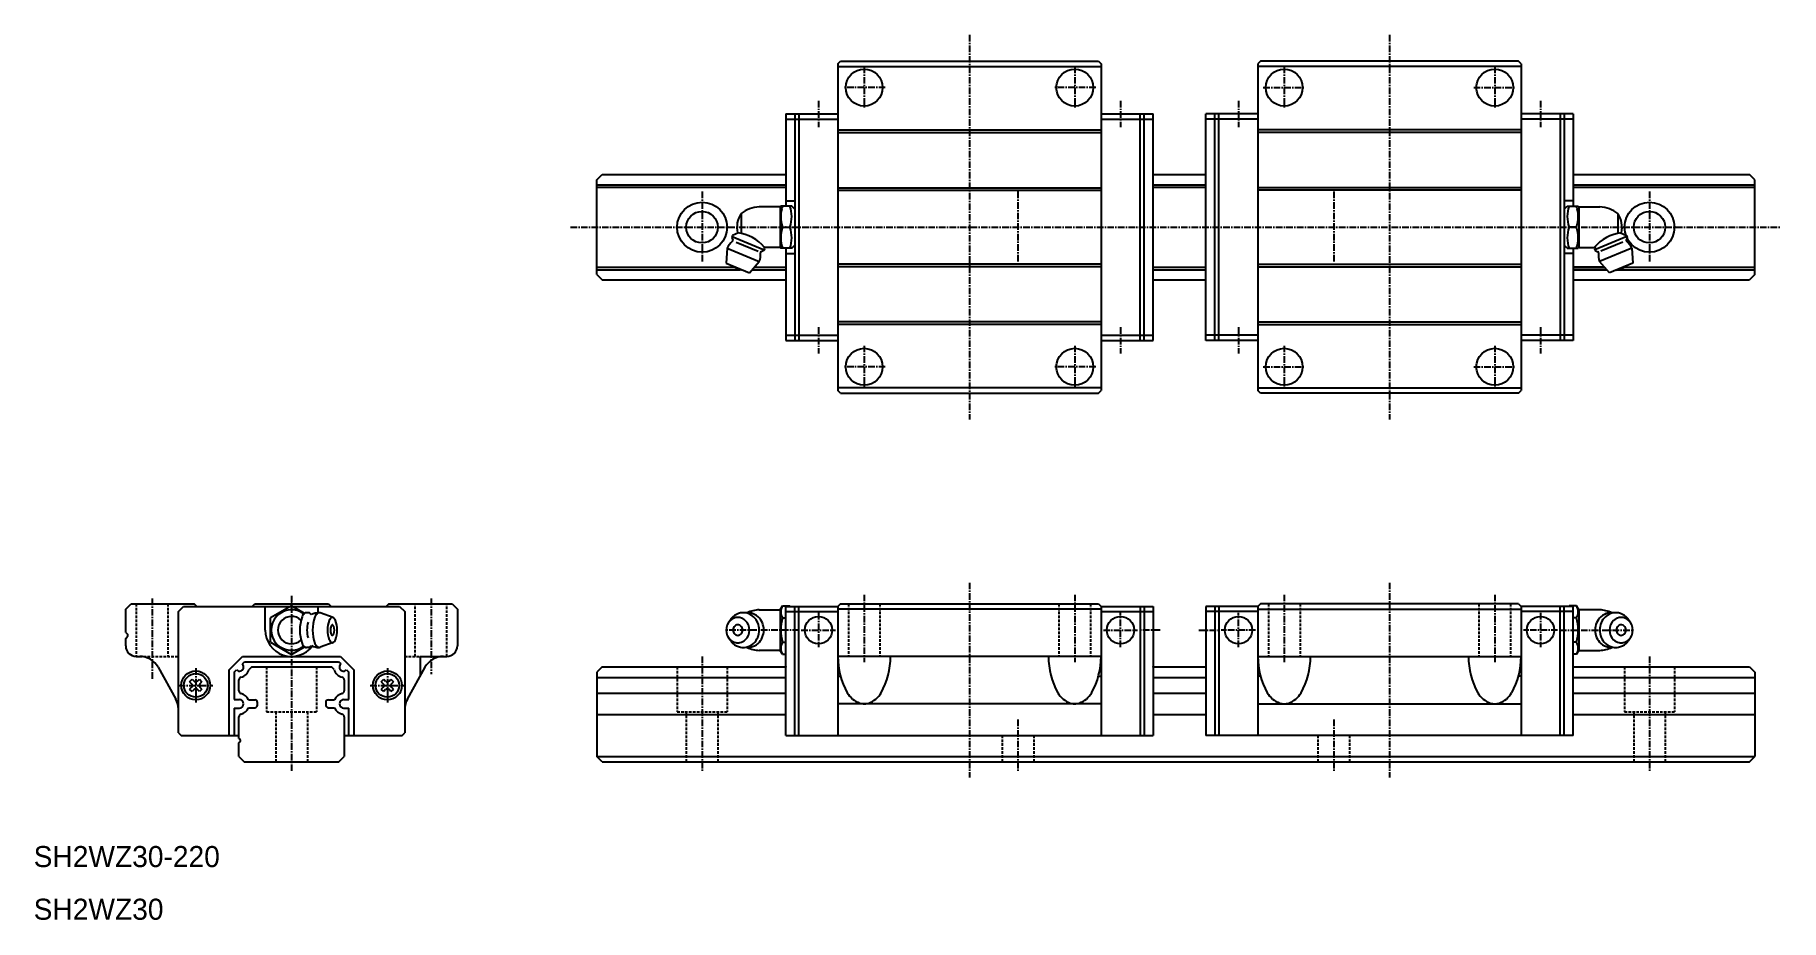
# Model space of a CAD drawing. Extents: x 10 to 342, y 10 to 178.
import ezdxf

# ---------------------------------------------------------------- set-up
doc = ezdxf.new("R2010")
doc.units = 0
doc.linetypes.add('CENTER', pattern=[2, 1.25, -0.25, 0.25, -0.25])
doc.linetypes.add('DASHED', pattern=[0.75, 0.5, -0.25])
doc.layers.get('0').update_dxf_attribs({"linetype": 'CONTINUOUS'})
doc.layers.add('CENTER', color=1, linetype='CENTER')

msp = doc.modelspace()

# ---------------------------------------------------------------- linework, layer by layer
at = {"color": 7, "linetype": 'CONTINUOUS'}
for p, q in [((162.8, 172.5), (163.3, 173)), ((163.3, 173), (212.3, 173)), ((212.3, 173), (212.8, 172.5)), ((243.1, 173), (242.6, 172.5)), ((292.1, 173), (243.1, 173)), ((292.6, 172.5), (292.1, 173)), ((162.8, 172.5), (162.8, 110.5)), ((162.8, 172), (212.8, 172)), ((212.8, 172.5), (212.8, 110.5)), ((242.6, 172.5), (242.6, 110.5)), ((292.6, 172), (242.6, 172)), ((292.6, 172.5), (292.6, 110.5)), ((152.9, 163), (162.8, 163)), ((152.9, 163), (152.9, 145.5)), ((154.6, 163), (154.6, 120)), ((155.4, 163), (155.4, 120)), ((212.8, 163), (222.7, 163)), ((220.2, 120), (220.2, 163)), ((221, 120), (221, 163)), ((222.7, 120), (222.7, 163)), ((232.7, 120), (232.7, 163)), ((242.6, 163), (232.7, 163)), ((234.4, 120), (234.4, 163)), ((235.2, 120), (235.2, 163)), ((302.5, 163), (292.6, 163)), ((300, 163), (300, 120)), ((300.8, 163), (300.8, 120)), ((302.5, 163), (302.5, 145.5)), ((152.9, 162), (162.8, 162)), ((162.8, 160), (212.8, 160)), ((162.8, 159.5), (212.8, 159.5)), ((212.8, 162), (222.7, 162)), ((242.6, 162), (232.7, 162)), ((292.6, 160), (242.6, 160)), ((292.6, 159.5), (242.6, 159.5)), ((302.5, 162), (292.6, 162)), ((117, 150.5), (118, 151.5)), ((117, 132.5), (117, 150.5)), ((117, 149.57), (152.9, 149.57)), ((118, 151.5), (152.9, 151.5)), ((222.7, 151.5), (232.7, 151.5)), ((222.7, 149.57), (232.7, 149.57)), ((302.5, 151.5), (336, 151.5)), ((302.5, 149.57), (337, 149.57)), ((337, 150.5), (336, 151.5)), ((337, 132.5), (337, 150.5)), ((117, 149.07), (152.9, 149.07)), ((152.9, 146.5), (154.6, 146.5)), ((162.8, 149), (212.8, 149)), ((162.8, 148.5), (212.8, 148.5)), ((222.7, 149.07), (232.7, 149.07)), ((292.6, 149), (242.6, 149)), ((292.6, 148.5), (242.6, 148.5)), ((302.5, 146.5), (300.8, 146.5)), ((302.5, 149.07), (337, 149.07)), ((144.4, 144.1), (144.4, 140.32)), ((151.84, 145.35), (147.84, 145.35)), ((151.93, 145.5), (151.84, 145.35)), ((151.84, 145.35), (151.84, 137.65)), ((154.02, 145.5), (151.93, 145.5)), ((154.6, 144.92), (154.02, 145.5)), ((300.8, 144.92), (301.38, 145.5)), ((301.38, 145.5), (303.47, 145.5)), ((303.47, 145.5), (303.56, 145.35)), ((303.56, 145.35), (303.56, 137.65)), ((303.56, 145.35), (307.56, 145.35)), ((311, 144.1), (311, 140.32)), ((142.78, 139.94), (142.63, 139.57)), ((142.63, 139.57), (142.84, 139.06)), ((142.71, 139.76), (148.8, 137.23)), ((143.9, 140.41), (142.78, 139.94)), ((152.28, 141.5), (153.68, 141.5)), ((303.12, 141.5), (301.72, 141.5)), ((312.69, 139.76), (306.6, 137.23)), ((311.5, 140.41), (312.62, 139.94)), ((312.77, 139.57), (312.56, 139.06)), ((312.62, 139.94), (312.77, 139.57)), ((141.77, 137.5), (141.57, 134.66)), ((141.77, 137.5), (147.87, 134.97)), ((143.49, 138.67), (147.64, 136.96)), ((148.73, 137.05), (148.22, 136.84)), ((148.7, 137.86), (148.88, 137.42)), ((148.88, 137.42), (148.73, 137.05)), ((151.84, 137.65), (148.88, 137.65)), ((151.84, 137.65), (151.93, 137.5)), ((154.02, 137.5), (151.93, 137.5)), ((152.9, 137.5), (152.9, 120)), ((152.9, 136.5), (154.6, 136.5)), ((154.02, 137.5), (154.6, 138.08)), ((301.38, 137.5), (300.8, 138.08)), ((302.5, 136.5), (300.8, 136.5)), ((301.38, 137.5), (303.47, 137.5)), ((302.5, 137.5), (302.5, 120)), ((303.56, 137.65), (303.47, 137.5)), ((303.56, 137.65), (306.52, 137.65)), ((306.7, 137.86), (306.52, 137.42)), ((306.52, 137.42), (306.67, 137.05)), ((306.67, 137.05), (307.18, 136.84)), ((313.63, 137.5), (307.53, 134.97)), ((311.91, 138.67), (307.76, 136.96)), ((313.63, 137.5), (313.83, 134.66)), ((117, 133.93), (143.1, 133.93)), ((117, 133.43), (144.22, 133.43)), ((141.57, 134.66), (146, 132.82)), ((146, 132.82), (147.87, 134.97)), ((146.53, 133.43), (152.9, 133.43)), ((146.97, 133.93), (152.9, 133.93)), ((212.8, 134.5), (162.8, 134.5)), ((212.8, 134), (162.8, 134)), ((222.7, 133.93), (232.7, 133.93)), ((222.7, 133.43), (232.7, 133.43)), ((242.6, 134.5), (292.6, 134.5)), ((242.6, 134), (292.6, 134)), ((308.43, 133.93), (302.5, 133.93)), ((302.5, 133.93), (308.43, 133.93)), ((308.87, 133.43), (302.5, 133.43)), ((302.5, 133.43), (308.87, 133.43)), ((309.4, 132.82), (307.53, 134.97)), ((313.83, 134.66), (309.4, 132.82)), ((310.87, 133.43), (337, 133.43)), ((312.08, 133.93), (337, 133.93)), ((117, 132.5), (118, 131.5)), ((118, 131.5), (152.9, 131.5)), ((222.7, 131.5), (232.7, 131.5)), ((302.5, 131.5), (336, 131.5)), ((337, 132.5), (336, 131.5)), ((212.8, 123.5), (162.8, 123.5)), ((212.8, 123), (162.8, 123)), ((242.6, 123.5), (292.6, 123.5)), ((242.6, 123), (292.6, 123)), ((152.9, 121), (162.8, 121)), ((152.9, 120), (162.8, 120)), ((212.8, 121), (222.7, 121)), ((212.8, 120), (222.7, 120)), ((242.6, 121), (232.7, 121)), ((242.6, 120), (232.7, 120)), ((302.5, 121), (292.6, 121)), ((302.5, 120), (292.6, 120)), ((212.8, 111), (162.8, 111)), ((163.3, 110), (162.8, 110.5)), ((163.3, 110), (212.3, 110)), ((212.3, 110), (212.8, 110.5)), ((242.6, 111), (292.6, 111)), ((243.1, 110), (242.6, 110.5)), ((292.1, 110), (243.1, 110)), ((292.1, 110), (292.6, 110.5)), ((27.5, 69), (28.5, 70)), ((28.5, 70), (40.5, 70)), ((41, 69.5), (40.5, 70)), ((51.5, 69.5), (52, 70)), ((52, 70), (66, 70)), ((66, 70), (66.5, 69.5)), ((66, 70), (66, 70)), ((77.5, 70), (77, 69.5)), ((77.5, 70), (89.5, 70)), ((89.5, 70), (90.5, 69)), ((163.3, 70), (162.8, 69.5)), ((163.3, 70), (212.3, 70)), ((212.3, 70), (212.8, 69.5)), ((243.1, 70), (242.6, 69.5)), ((292.1, 70), (243.1, 70)), ((292.1, 70), (292.6, 69.5)), ((27.5, 64.57), (27.5, 69)), ((37.5, 68.5), (38.5, 69.5)), ((37.5, 45.5), (37.5, 68.5)), ((38.5, 69.5), (79.5, 69.5)), ((54, 65), (54, 69.5)), ((59, 69.62), (55, 67.31)), ((55, 65), (55, 67.31)), ((61.49, 68.18), (59, 69.62)), ((62.19, 68.3), (61.82, 68.3)), ((64, 69.5), (64, 68.29)), ((66.89, 67.38), (64.44, 68.27)), ((79.5, 69.5), (80.5, 68.5)), ((80.5, 68.5), (80.5, 45.5)), ((90.5, 69), (90.5, 62)), ((142, 66.42), (142.37, 66.96)), ((147.84, 68.85), (151.84, 68.85)), ((151.84, 68.85), (152.28, 69.6)), ((151.84, 68.85), (151.84, 61.15)), ((152.28, 69.6), (153.68, 69.6)), ((152.28, 67.3), (152.9, 67.3)), ((152.9, 69.5), (162.8, 69.5)), ((152.9, 45), (152.9, 69.5)), ((152.9, 68.5), (162.8, 68.5)), ((153.73, 69.5), (153.68, 69.6)), ((154.6, 45), (154.6, 69.5)), ((155.4, 45), (155.4, 69.5)), ((162.8, 69.5), (162.8, 45)), ((212.8, 69), (162.8, 69)), ((212.8, 69.5), (222.7, 69.5)), ((212.8, 69.5), (212.8, 45)), ((212.8, 68.5), (222.7, 68.5)), ((220.2, 69.5), (220.2, 45)), ((221, 69.5), (221, 45)), ((222.7, 69.5), (222.7, 45)), ((232.7, 69.5), (232.7, 45)), ((242.6, 69.5), (232.7, 69.5)), ((242.6, 68.5), (232.7, 68.5)), ((234.4, 69.5), (234.4, 45)), ((235.2, 69.5), (235.2, 45)), ((242.6, 69.5), (242.6, 45)), ((242.6, 69), (292.6, 69)), ((292.6, 69.5), (292.6, 45)), ((302.5, 69.5), (292.6, 69.5)), ((302.5, 68.5), (292.6, 68.5)), ((300, 45), (300, 69.5)), ((300.8, 45), (300.8, 69.5)), ((301.67, 69.5), (301.72, 69.6)), ((303.12, 69.6), (301.72, 69.6)), ((302.5, 45), (302.5, 69.5)), ((303.12, 67.3), (302.5, 67.3)), ((303.56, 68.85), (303.12, 69.6)), ((307.56, 68.85), (303.56, 68.85)), ((303.56, 68.85), (303.56, 61.15)), ((313.4, 66.42), (313.03, 66.96)), ((27.5, 64.57), (27.78, 64.28)), ((27.5, 63.43), (27.78, 63.72)), ((27.5, 62), (27.5, 63.43)), ((55, 62.69), (55, 65)), ((142.37, 63.04), (142, 63.58)), ((142.37, 63.04), (142.38, 63.02)), ((313.03, 63.04), (313.02, 63.02)), ((313.03, 63.04), (313.4, 63.58)), ((29.5, 60), (30.15, 60)), ((47.1, 57.42), (49.68, 60)), ((49.68, 60), (68.32, 60)), ((55, 62.69), (59, 60.38)), ((59, 60.38), (61.49, 61.82)), ((62.19, 61.7), (61.82, 61.7)), ((66.89, 62.62), (64.44, 61.73)), ((68.32, 60), (70.9, 57.42)), ((83.43, 60), (88.5, 60)), ((83.43, 60), (83.43, 56.27)), ((151.84, 61.15), (147.84, 61.15)), ((152.28, 60.4), (151.84, 61.15)), ((152.28, 62.7), (152.9, 62.7)), ((152.28, 60.4), (152.9, 60.4)), ((212.8, 60), (162.8, 60)), ((242.6, 60), (292.6, 60)), ((303.12, 62.7), (302.5, 62.7)), ((303.12, 60.4), (302.5, 60.4)), ((303.12, 60.4), (303.56, 61.15)), ((303.56, 61.15), (307.56, 61.15)), ((33.64, 57.94), (37, 51.91)), ((47.1, 57.42), (47.1, 45)), ((48.1, 57.01), (48.53, 57.44)), ((48.1, 57.01), (48.1, 51.8)), ((49.66, 58.57), (50.09, 59)), ((50.09, 59), (67.91, 59)), ((51.43, 58), (50.93, 57.5)), ((51.43, 58), (66.57, 58)), ((67.07, 57.5), (66.57, 58)), ((67.91, 59), (68.34, 58.57)), ((69.47, 57.44), (69.9, 57.01)), ((69.9, 51.8), (69.9, 57.01)), ((70.9, 45), (70.9, 57.42)), ((81, 51.91), (84.36, 57.94)), ((118, 58), (117, 57)), ((117, 57), (117, 41)), ((118, 58), (152.9, 58)), ((222.7, 58), (232.7, 58)), ((302.5, 58), (336, 58)), ((336, 58), (337, 57)), ((337, 57), (337, 41)), ((39.64, 55.19), (40.11, 55.66)), ((39.64, 55.19), (40, 54.82)), ((40, 54.18), (39.64, 53.81)), ((40.11, 53.34), (39.64, 53.81)), ((40.11, 55.66), (40.48, 55.3)), ((40.48, 53.7), (40.11, 53.34)), ((41.12, 55.3), (41.49, 55.66)), ((41.49, 53.34), (41.12, 53.7)), ((41.49, 55.66), (41.96, 55.19)), ((41.96, 53.81), (41.49, 53.34)), ((41.6, 54.82), (41.96, 55.19)), ((41.96, 53.81), (41.6, 54.18)), ((49, 53.45), (49, 55.55)), ((69, 55.55), (69, 53.45)), ((76.04, 55.19), (76.51, 55.66)), ((76.04, 55.19), (76.4, 54.82)), ((76.4, 54.18), (76.04, 53.81)), ((76.51, 53.34), (76.04, 53.81)), ((76.51, 55.66), (76.88, 55.3)), ((76.88, 53.7), (76.51, 53.34)), ((77.52, 55.3), (77.89, 55.66)), ((77.89, 53.34), (77.52, 53.7)), ((77.89, 55.66), (78.36, 55.19)), ((78.36, 53.81), (77.89, 53.34)), ((78, 54.82), (78.36, 55.19)), ((78.36, 53.81), (78, 54.18)), ((117, 55.99), (152.9, 55.99)), ((162.8, 56.27), (163.29, 56.27)), ((212.31, 56.27), (212.8, 56.27)), ((222.7, 55.99), (232.7, 55.99)), ((243.09, 56.27), (242.6, 56.27)), ((292.6, 56.27), (292.11, 56.27)), ((302.5, 55.99), (337, 55.99)), ((48.1, 51.8), (49.1, 51.8)), ((48.1, 50.2), (48.1, 45)), ((48.1, 50.2), (49.1, 50.2)), ((50.84, 51.75), (52, 51.75)), ((50.84, 50.25), (52, 50.25)), ((52.5, 50.75), (52.5, 51.25)), ((65.5, 51.25), (65.5, 50.75)), ((66, 51.75), (67.16, 51.75)), ((66, 50.25), (67.16, 50.25)), ((68.9, 51.8), (69.9, 51.8)), ((68.9, 50.2), (69.9, 50.2)), ((69.9, 45), (69.9, 50.2)), ((117, 53.01), (152.9, 53.01)), ((212.8, 51), (162.8, 51)), ((222.7, 53.01), (232.7, 53.01)), ((242.6, 51), (292.6, 51)), ((302.5, 53.01), (337, 53.01)), ((49, 44.42), (49, 48.55)), ((69, 48.55), (69, 41)), ((117, 48.99), (152.9, 48.99)), ((222.7, 48.99), (232.7, 48.99)), ((302.5, 48.99), (337, 48.99)), ((37.5, 45.5), (38, 45)), ((38, 45), (49, 45)), ((49, 44.42), (49.21, 44.21)), ((49, 43.58), (49.21, 43.79)), ((49, 41), (49, 43.58)), ((69, 45), (80, 45)), ((80, 45), (80.5, 45.5)), ((152.9, 45), (222.7, 45)), ((302.5, 45), (232.7, 45)), ((49, 41), (50, 40)), ((50, 40), (68, 40)), ((68, 40), (69, 41)), ((117, 41), (337, 41)), ((118, 40), (117, 41)), ((118, 40), (336, 40)), ((336, 40), (337, 41))]:
    msp.add_line(p, q, dxfattribs=at)
at = {"color": 3, "linetype": 'DASHED'}
for p, q in [((29.5, 70), (29.5, 60)), ((35.5, 70), (35.5, 60)), ((82.5, 60), (82.5, 70)), ((88.5, 60), (88.5, 70)), ((164.8, 70), (164.8, 60)), ((170.8, 70), (170.8, 60)), ((204.8, 70), (204.8, 60)), ((210.8, 70), (210.8, 60)), ((244.6, 70), (244.6, 60)), ((250.6, 70), (250.6, 60)), ((284.6, 70), (284.6, 60)), ((290.6, 70), (290.6, 60)), ((30.15, 60), (37.5, 60)), ((80.5, 60), (83.43, 60)), ((54.25, 58), (54.25, 49.5)), ((63.75, 58), (63.75, 49.5)), ((132.25, 58), (132.25, 49.5)), ((141.75, 58), (141.75, 49.5)), ((312.25, 58), (312.25, 49.5)), ((321.75, 58), (321.75, 49.5)), ((54.25, 49.5), (63.75, 49.5)), ((56, 49.5), (56, 40)), ((62, 49.5), (62, 40)), ((132.25, 49.5), (141.75, 49.5)), ((134, 49.5), (134, 40)), ((140, 49.5), (140, 40)), ((312.25, 49.5), (321.75, 49.5)), ((314, 49.5), (314, 40)), ((320, 49.5), (320, 40)), ((194, 45), (194, 40)), ((200, 45), (200, 40)), ((254, 45), (254, 40)), ((260, 45), (260, 40))]:
    msp.add_line(p, q, dxfattribs=at)
at = {"color": 7, "linetype": 'CONTINUOUS'}
for centre, radius in [((167.8, 168), 3.5), ((207.8, 168), 3.5), ((247.6, 168), 3.5), ((287.6, 168), 3.5), ((137, 141.5), 4.75), ((317, 141.5), 4.75), ((137, 141.5), 3), ((317, 141.5), 3), ((167.8, 115), 3.5), ((207.8, 115), 3.5), ((247.6, 115), 3.5), ((287.6, 115), 3.5), ((159.1, 65), 2.6), ((216.5, 65), 2.6), ((238.9, 65), 2.6), ((296.3, 65), 2.6), ((40.8, 54.5), 2.75), ((40.8, 54.5), 2.25), ((77.2, 54.5), 2.75), ((77.2, 54.5), 2.25)]:
    msp.add_circle(centre, radius, dxfattribs=at)
for centre, radius, start, end in [((148.32, 141.5), 4.7, 146.4138, 193.1788), ((148.07, 139.35), 6, 92.1789, 127.7261), ((157.88, 143.5), 5.95, 160.3465, 199.6535), ((148.08, 143.5), 5.95, 340.3465, 19.6535), ((307.32, 143.5), 5.95, 160.3465, 199.6535), ((297.52, 143.5), 5.95, 340.3465, 19.6535), ((307.33, 139.35), 6, 52.2739, 87.8211), ((307.08, 141.5), 4.7, 346.8212, 33.5862), ((142.77, 132.49), 8, 40.1892, 83.034), ((157.88, 139.5), 5.95, 160.3465, 199.6535), ((148.08, 139.5), 5.95, 340.3465, 19.6535), ((307.32, 139.5), 5.95, 160.3465, 199.6535), ((297.52, 139.5), 5.95, 340.3465, 19.6535), ((312.63, 132.49), 8, 96.966, 139.8108), ((144.82, 136.23), 3.3, 128.1639, 157.4998), ((142.66, 138.99), 0.2, 308.1641, 22.5004), ((144.82, 136.23), 3.3, 337.5, 6.836), ((148.29, 136.65), 0.2, 112.4996, 186.8355), ((307.11, 136.65), 0.2, 353.1645, 67.5004), ((310.58, 136.23), 3.3, 173.164, 202.5), ((312.74, 138.99), 0.2, 157.4996, 231.8359), ((310.58, 136.23), 3.3, 22.5002, 51.8361), ((144.95, 136.55), 3.2, 229.29, 265.71), ((310.45, 136.55), 3.2, 274.29, 310.71), ((59, 65), 3.85, 52.5077, 307.4921), ((59, 65), 2.6, 46.6213, 313.3788), ((67.87, 65), 7.31, 159.7619, 200.2379), ((62.32, 67.05), 1.4, 121.1003, 160.1439), ((61.82, 67.8), 0.505, 90.9032, 115.752), ((67.24, 65), 5.31, 163.6264, 196.3729), ((62.19, 67.8), 0.505, 64.248, 90.9029), ((61.69, 67.05), 1.4, 39.4278, 58.8997), ((64.27, 65), 3.3, 90, 117.0545), ((70.31, 65), 7.31, 159.7619, 200.2379), ((64.77, 67.05), 1.4, 121.1003, 160.1439), ((64.27, 67.8), 0.505, 68.6875, 115.752), ((71.15, 65), 5.31, 159.7307, 200.2693), ((67.13, 66.49), 1.02, 121.0514, 160.104), ((66.76, 67.03), 0.368, 64.287, 115.7129), ((66.4, 66.49), 1.02, 19.896, 58.9485), ((62.37, 65), 5.31, 339.7307, 20.2693), ((144.1, 65), 2.53, 133.386, 226.6139), ((143.81, 65.26), 2.15, 101.0363, 132.5263), ((145.25, 65), 3.48, 133.3861, 145.8068), ((144.85, 65.35), 2.95, 101.0363, 132.5263), ((143.79, 65.35), 2.05, 79.1808, 100.8192), ((143.76, 65.26), 2.15, 47.4737, 78.9636), ((144.82, 65.48), 2.82, 90, 100.8192), ((144.82, 65.48), 2.82, 79.1807, 90), ((143.47, 65), 2.53, 313.386, 46.6139), ((145.68, 65.48), 2.82, 90.0202, 98.7858), ((144.78, 65.35), 2.95, 47.4736, 78.9636), ((148.07, 62.85), 6, 92.1777, 114.8938), ((145.68, 65.48), 2.82, 79.062, 90.0202), ((145.64, 65.35), 2.95, 47.3549, 78.8449), ((144.39, 65), 3.48, 313.3861, 46.6139), ((145.25, 65), 3.48, 313.2674, 46.4951), ((154.01, 68.45), 2.08, 146.4718, 213.5286), ((159.74, 65), 7.81, 162.8691, 197.1308), ((301.39, 68.45), 2.08, 326.4714, 33.5282), ((295.66, 65), 7.81, 342.8692, 17.1309), ((310.15, 65), 3.48, 133.5049, 226.7326), ((311.01, 65), 3.48, 133.3861, 226.6139), ((307.33, 62.85), 6, 65.1062, 87.8223), ((309.76, 65.35), 2.95, 101.1551, 132.6451), ((310.62, 65.35), 2.95, 101.0364, 132.5264), ((309.72, 65.48), 2.82, 89.9798, 100.938), ((311.93, 65), 2.53, 133.3861, 226.614), ((309.72, 65.48), 2.82, 81.2142, 89.9798), ((310.58, 65.48), 2.82, 90, 100.8193), ((311.64, 65.26), 2.15, 101.0364, 132.5263), ((310.58, 65.48), 2.82, 79.1808, 90), ((310.55, 65.35), 2.95, 47.4737, 78.9637), ((311.61, 65.35), 2.05, 79.1808, 100.8192), ((311.59, 65.26), 2.15, 47.4737, 78.9637), ((310.15, 65), 3.48, 34.1932, 46.6139), ((311.3, 65), 2.53, 313.3861, 46.614), ((27.5, 64), 0.4, 0, 45.0002), ((27.5, 64), 0.4, 314.9998, 0), ((59, 65), 5, 180, 322.6126), ((67.13, 63.51), 1.02, 199.896, 238.9485), ((68.59, 65), 2.22, 159.7738, 200.2262), ((66.91, 65.62), 0.423, 121.1185, 160.1588), ((66.91, 64.38), 0.423, 199.8412, 238.8814), ((66.76, 65.85), 0.153, 64.2337, 115.7663), ((66.76, 64.15), 0.153, 244.2337, 295.7663), ((66.61, 65.62), 0.423, 19.8412, 58.8814), ((66.61, 64.38), 0.423, 301.1185, 340.1588), ((66.4, 63.51), 1.02, 301.0514, 340.104), ((64.93, 65), 2.22, 339.7738, 20.2262), ((143.81, 64.74), 2.15, 227.4737, 258.9637), ((143.92, 65), 1.05, 133.386, 226.6139), ((143.8, 65.11), 0.895, 101.0363, 132.5263), ((143.8, 64.89), 0.895, 227.4737, 258.9637), ((143.79, 65.15), 0.855, 79.1807, 100.8192), ((143.79, 64.85), 0.855, 259.1808, 280.8192), ((143.77, 65.11), 0.895, 47.4737, 78.9636), ((143.77, 64.89), 0.895, 281.0363, 312.5263), ((143.76, 64.74), 2.15, 281.0363, 312.5263), ((143.66, 65), 1.05, 313.386, 46.6139), ((311.64, 64.74), 2.15, 227.4737, 258.9637), ((311.74, 65), 1.05, 133.3861, 226.614), ((311.63, 65.11), 0.895, 101.0364, 132.5263), ((311.63, 64.89), 0.895, 227.4737, 258.9637), ((311.61, 65.15), 0.855, 79.1808, 100.8193), ((311.61, 64.85), 0.855, 259.1808, 280.8192), ((311.6, 65.11), 0.895, 47.4737, 78.9637), ((311.6, 64.89), 0.895, 281.0363, 312.5263), ((311.59, 64.74), 2.15, 281.0363, 312.5263), ((311.48, 65), 1.05, 313.3861, 46.614), ((29.5, 62), 2, 180, 270), ((30.15, 56), 4, 29.0545, 89.9998), ((62.32, 62.95), 1.4, 199.8561, 238.8996), ((61.82, 62.2), 0.505, 244.2479, 270.3932), ((62.19, 62.2), 0.505, 270.3929, 295.752), ((61.69, 62.95), 1.4, 301.1003, 320.5701), ((64.27, 65), 3.3, 242.9455, 270), ((64.77, 62.95), 1.4, 199.8561, 238.8996), ((64.27, 62.2), 0.505, 244.2479, 289.9356), ((66.76, 62.97), 0.368, 244.287, 295.7129), ((87.85, 56), 4, 90.0001, 150.9455), ((88.5, 62), 2, 270, 0), ((145.25, 65), 3.48, 214.6529, 226.6139), ((144.85, 64.65), 2.95, 227.4736, 258.9636), ((143.79, 64.65), 2.05, 259.1808, 280.8192), ((144.82, 64.52), 2.82, 259.1808, 280.8192), ((145.68, 64.52), 2.82, 261.2578, 280.7005), ((144.78, 64.65), 2.95, 281.0363, 312.5263), ((148.07, 67.15), 6, 245.1062, 267.8223), ((145.64, 64.65), 2.95, 280.9176, 312.4077), ((154.01, 61.55), 2.08, 146.4713, 213.5276), ((177, 60), 14.2, 179.9999, 209.0474), ((158.6, 60), 14.2, 330.9525, 359.9999), ((217, 60), 14.2, 179.9999, 209.0475), ((198.6, 60), 14.2, 330.9524, 359.9999), ((256.8, 60), 14.2, 180.0001, 209.0476), ((238.4, 60), 14.2, 330.9525, 0.0001), ((296.8, 60), 14.2, 180.0001, 209.0475), ((278.4, 60), 14.2, 330.9526, 0.0001), ((301.39, 61.55), 2.08, 326.4724, 33.5287), ((307.33, 67.15), 6, 272.1777, 294.8938), ((309.76, 64.65), 2.95, 227.5923, 259.0824), ((310.62, 64.65), 2.95, 227.4737, 258.9637), ((309.72, 64.52), 2.82, 259.2995, 278.7422), ((310.58, 64.52), 2.82, 259.1808, 280.8192), ((310.55, 64.65), 2.95, 281.0364, 312.5264), ((311.61, 64.65), 2.05, 259.1808, 280.8192), ((310.15, 65), 3.48, 313.3861, 325.3471), ((49.1, 58), 0.8, 224.7076, 0), ((48.93, 58.07), 2.08, 282.7762, 344.1539), ((49.1, 58), 0.8, 0, 45.2923), ((69.07, 58.07), 2.08, 195.8461, 257.2238), ((68.9, 58), 0.8, 134.7077, 180), ((68.9, 58), 0.8, 180, 315.2924), ((39.69, 54.5), 0.45, 314.9998, 45.0002), ((40.8, 55.61), 0.45, 225.0002, 314.9998), ((40.8, 53.39), 0.45, 45.0002, 134.9998), ((41.91, 54.5), 0.45, 134.9998, 225.0002), ((49.5, 55.55), 0.5, 102.7763, 180), ((49.5, 53.45), 0.5, 180, 257.2237), ((68.5, 55.55), 0.5, 0, 77.2237), ((68.5, 53.45), 0.5, 282.7763, 0), ((76.09, 54.5), 0.45, 314.9998, 45.0002), ((77.2, 55.61), 0.45, 225.0002, 314.9998), ((77.2, 53.39), 0.45, 45.0002, 134.9998), ((78.31, 54.5), 0.45, 134.9998, 225.0002), ((168.56, 55.46), 4.63, 210.6579, 249.3249), ((167.04, 55.46), 4.63, 290.675, 329.342), ((208.56, 55.46), 4.63, 210.6579, 249.3249), ((207.04, 55.46), 4.63, 290.6749, 329.3419), ((248.36, 55.46), 4.63, 210.6581, 249.3251), ((246.83, 55.46), 4.63, 290.6751, 329.3421), ((288.36, 55.46), 4.63, 210.658, 249.325), ((286.83, 55.46), 4.63, 290.6751, 329.3421), ((33.5, 49.96), 4, 0, 29.0546), ((49.1, 51), 0.8, 0, 90), ((49.1, 51), 0.8, 270, 0), ((48.93, 50.93), 2.08, 23.1459, 77.2238), ((48.93, 51.07), 2.08, 282.7762, 336.8541), ((52, 51.25), 0.5, 0, 90), ((52, 50.75), 0.5, 270, 0), ((66, 51.25), 0.5, 90, 180), ((66, 50.75), 0.5, 180, 270), ((69.07, 50.93), 2.08, 102.7762, 156.8541), ((69.07, 51.07), 2.08, 203.1459, 257.2238), ((68.9, 51), 0.8, 90, 180), ((68.9, 51), 0.8, 180, 270), ((84.5, 49.96), 4, 150.9454, 180), ((167.8, 53.83), 2.83, 252.1011, 270), ((167.8, 53.83), 2.83, 270, 287.8988), ((207.8, 53.83), 2.83, 252.1012, 270.0001), ((207.8, 53.83), 2.83, 270.0001, 287.8987), ((247.6, 53.83), 2.83, 252.1013, 269.9999), ((247.6, 53.83), 2.83, 269.9999, 287.8988), ((287.6, 53.83), 2.83, 252.1012, 270), ((287.6, 53.83), 2.83, 270, 287.8989), ((49.5, 48.55), 0.5, 102.7763, 180), ((68.5, 48.55), 0.5, 0, 77.2237), ((49, 44), 0.3, 0, 44.9996), ((49, 44), 0.3, 315.0004, 0)]:
    msp.add_arc(centre, radius, start, end, dxfattribs=at)
for p in [(152.9, 141.5), (232.7, 141.5), (302.5, 141.5), (59, 70), (152.9, 58), (222.7, 58), (232.7, 58), (302.5, 58)]:
    msp.add_point(p, dxfattribs=at)
at = {"layer": 'CENTER', "color": 1, "linetype": 'CENTER'}
for p, q in [((187.8, 178), (187.8, 105)), ((267.6, 178), (267.6, 105)), ((167.8, 172), (167.8, 164)), ((207.8, 172), (207.8, 164)), ((247.6, 172), (247.6, 164)), ((287.6, 172), (287.6, 164)), ((171.8, 168), (163.8, 168)), ((211.8, 168), (203.8, 168)), ((243.6, 168), (251.6, 168)), ((283.6, 168), (291.6, 168)), ((159.1, 165.5), (159.1, 160.5)), ((216.5, 165.5), (216.5, 160.5)), ((238.9, 165.5), (238.9, 160.5)), ((296.3, 165.5), (296.3, 160.5)), ((137, 148.25), (137, 134.75)), ((197, 148.25), (197, 134.75)), ((257, 148.25), (257, 134.75)), ((317, 148.25), (317, 134.75)), ((112, 141.5), (342, 141.5)), ((159.1, 122.5), (159.1, 117.5)), ((216.5, 122.5), (216.5, 117.5)), ((238.9, 122.5), (238.9, 117.5)), ((296.3, 122.5), (296.3, 117.5)), ((167.8, 119), (167.8, 111)), ((207.8, 119), (207.8, 111)), ((247.6, 119), (247.6, 111)), ((287.6, 119), (287.6, 111)), ((171.8, 115), (163.8, 115)), ((211.8, 115), (203.8, 115)), ((243.6, 115), (251.6, 115)), ((283.6, 115), (291.6, 115)), ((187.8, 74), (187.8, 37)), ((267.6, 74), (267.6, 37)), ((32.5, 71), (32.5, 55.69)), ((59, 71.5), (59, 38)), ((85.5, 71), (85.5, 56.64)), ((167.8, 71.72), (167.8, 58.91)), ((207.8, 71.72), (207.8, 58.91)), ((247.6, 71.72), (247.6, 58.91)), ((287.6, 71.72), (287.6, 58.91)), ((159.1, 68.25), (159.1, 61.75)), ((216.5, 61.75), (216.5, 68.25)), ((238.9, 61.75), (238.9, 68.25)), ((296.3, 68.25), (296.3, 61.75)), ((155.4, 65), (141.57, 65)), ((155.85, 65), (162.35, 65)), ((213.25, 65), (219.75, 65)), ((224, 65), (220.2, 65)), ((231.4, 65), (235.2, 65)), ((242.15, 65), (235.65, 65)), ((299.55, 65), (293.05, 65)), ((300, 65), (313.83, 65)), ((137, 60), (137, 38)), ((317, 60), (317, 38)), ((40.8, 57.75), (40.8, 51.25)), ((77.2, 57.75), (77.2, 51.25)), ((37.55, 54.5), (44.05, 54.5)), ((73.95, 54.5), (80.45, 54.5)), ((197, 48), (197, 38)), ((257, 48), (257, 38))]:
    msp.add_line(p, q, dxfattribs=at)

# ---------------------------------------------------------------- texts
at = {"color": 7, "linetype": 'CONTINUOUS'}
for s, p in [('SH2WZ30-220', (10, 20)), ('SH2WZ30', (10, 10))]:
    msp.add_text(s, height=4, dxfattribs=at).set_placement(p)

doc.saveas('drawing.dxf')
